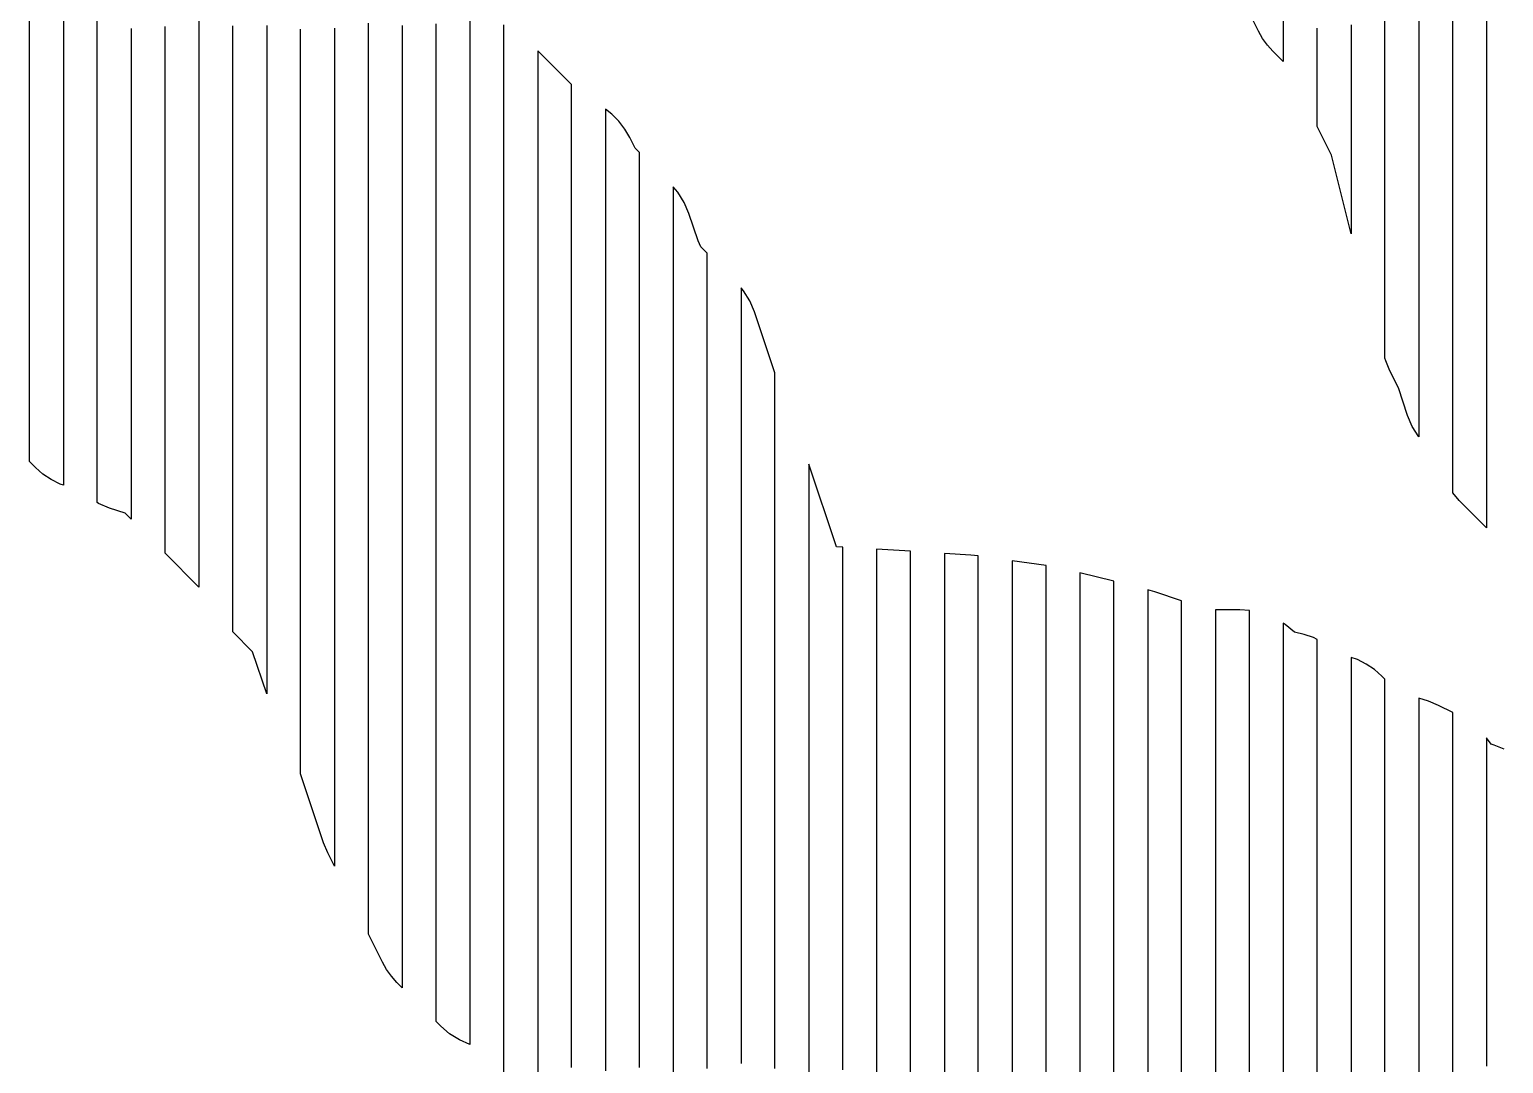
# Model space of a CAD drawing. Header units: metres. Extents: x -6 to 1890, y -8 to 898.
# Drawn here: x 1281.6 to 1455.6, y 313.6 to 435.6 of the extents above; entities that cross this region are included whole.
import ezdxf

# ---------------------------------------------------------------- set-up
doc = ezdxf.new("R2010")
doc.units = ezdxf.units.M
doc.layers.add('PASSADAS_COMPLETAS', color=1, linetype='CONTINUOUS')
doc.layers.add('PECAS_2D', color=3, linetype='CONTINUOUS')

msp = doc.modelspace()

# ---------------------------------------------------------------- linework, layer by layer
at = {"layer": 'PASSADAS_COMPLETAS'}
for points in [[(1445.578, 478.187), (1445.578, 425.097), (1445.578, 423.802), (1445.578, 422.507), (1445.578, 418.622), (1445.578, 417.327), (1445.578, 416.032), (1445.578, 413.443), (1445.578, 412.148), (1445.578, 410.853), (1445.578, 408.263), (1445.578, 406.968), (1445.578, 405.673), (1445.578, 404.378), (1445.578, 387.545), (1444.804, 388.782), (1444.26, 390.074), (1443.171, 393.339), (1442.168, 395.346), (1441.674, 396.538), (1441.578, 396.826), (1441.578, 420.158), (1441.578, 421.454), (1441.578, 422.751), (1441.578, 424.047), (1441.578, 425.343), (1441.578, 426.639), (1441.578, 427.935), (1441.578, 429.232), (1441.578, 430.528), (1441.578, 431.824), (1441.578, 434.416), (1441.578, 437.009)], [(1453.578, 471.21), (1453.578, 397.502), (1453.578, 396.209), (1453.578, 393.623), (1453.578, 392.33), (1453.578, 391.036), (1453.578, 389.743), (1453.578, 388.45), (1453.578, 387.157), (1453.578, 385.864), (1453.578, 384.571), (1453.578, 376.812), (1450.336, 380.054), (1449.578, 380.939), (1449.578, 392.539), (1449.578, 393.828), (1449.578, 395.117), (1449.578, 396.406), (1449.578, 397.695), (1449.578, 398.984), (1449.578, 400.273), (1449.578, 401.562), (1449.578, 402.851), (1449.578, 404.14), (1449.578, 406.718), (1449.578, 408.007), (1449.578, 409.296), (1449.578, 475.032)], [(1429.578, 440.926), (1429.578, 431.835), (1428.361, 433.051), (1427.71, 433.776), (1427.139, 434.569), (1426.657, 435.416), (1426.025, 436.681)], [(1333.578, 439.455), (1333.578, 433.017), (1333.578, 431.729), (1333.578, 430.442), (1333.578, 429.154), (1333.578, 427.866), (1333.578, 426.579), (1333.578, 425.291), (1333.578, 424.004), (1333.578, 422.716), (1333.578, 421.428), (1333.578, 418.853), (1333.578, 416.278), (1333.578, 414.991), (1333.578, 412.415), (1333.578, 409.84), (1333.578, 408.553), (1333.578, 407.265), (1333.578, 405.977), (1333.578, 404.69), (1333.578, 403.402), (1333.578, 330.009), (1333.578, 328.722), (1333.578, 327.434), (1333.578, 326.146), (1333.578, 324.859), (1333.578, 323.571), (1333.578, 322.284), (1333.578, 320.996), (1333.578, 319.708), (1333.578, 315.846), (1332.325, 316.388), (1331.16, 317.118), (1330.123, 318.009), (1329.578, 318.554), (1329.578, 325.023), (1329.578, 326.316), (1329.578, 327.61), (1329.578, 328.904), (1329.578, 330.197), (1329.578, 331.491), (1329.578, 332.785), (1329.578, 334.078), (1329.578, 335.372), (1329.578, 336.666), (1329.578, 337.96), (1329.578, 406.526), (1329.578, 407.819), (1329.578, 409.113), (1329.578, 410.407), (1329.578, 411.701), (1329.578, 414.288), (1329.578, 416.875), (1329.578, 419.463), (1329.578, 422.05), (1329.578, 424.638), (1329.578, 427.225), (1329.578, 428.519), (1329.578, 429.812), (1329.578, 431.106), (1329.578, 432.4), (1329.578, 433.694), (1329.578, 434.987), (1329.578, 436.281)], [(1285.578, 437.205), (1285.578, 434.63), (1285.578, 433.343), (1285.578, 432.056), (1285.578, 430.768), (1285.578, 429.481), (1285.578, 393.435), (1285.578, 392.148), (1285.578, 390.86), (1285.578, 389.573), (1285.578, 388.285), (1285.578, 386.998), (1285.578, 381.849), (1285.205, 381.978), (1284.147, 382.506), (1283.17, 383.164), (1282.296, 383.932), (1281.578, 384.651), (1281.578, 388.531), (1281.578, 389.825), (1281.578, 391.118), (1281.578, 392.412), (1281.578, 393.705), (1281.578, 394.999), (1281.578, 428.63), (1281.578, 429.923), (1281.578, 431.217), (1281.578, 432.51), (1281.578, 433.804), (1281.578, 435.097), (1281.578, 437.684)], [(1293.578, 435.732), (1293.578, 433.158), (1293.578, 431.871), (1293.578, 430.584), (1293.578, 429.297), (1293.578, 428.01), (1293.578, 426.724), (1293.578, 390.69), (1293.578, 389.403), (1293.578, 388.116), (1293.578, 386.829), (1293.578, 385.542), (1293.578, 384.256), (1293.578, 382.969), (1293.578, 377.821), (1292.864, 378.535), (1291.024, 379.149), (1289.732, 379.693), (1289.578, 379.788), (1289.578, 384.944), (1289.578, 386.233), (1289.578, 387.522), (1289.578, 388.811), (1289.578, 390.1), (1289.578, 391.389), (1289.578, 392.678), (1289.578, 427.479), (1289.578, 428.768), (1289.578, 430.057), (1289.578, 431.346), (1289.578, 432.635), (1289.578, 435.213), (1289.578, 437.79)], [(1301.578, 437.39), (1301.578, 434.791), (1301.578, 432.192), (1301.578, 430.893), (1301.578, 428.294), (1301.578, 426.995), (1301.578, 425.695), (1301.578, 424.396), (1301.578, 386.713), (1301.578, 384.114), (1301.578, 382.815), (1301.578, 381.516), (1301.578, 380.216), (1301.578, 378.917), (1301.578, 377.617), (1301.578, 369.821), (1297.578, 373.821), (1297.578, 380.294), (1297.578, 381.589), (1297.578, 382.883), (1297.578, 384.178), (1297.578, 385.473), (1297.578, 386.767), (1297.578, 389.356), (1297.578, 425.605), (1297.578, 426.9), (1297.578, 428.195), (1297.578, 429.489), (1297.578, 432.079), (1297.578, 434.668), (1297.578, 435.962)], [(1309.578, 436.092), (1309.578, 434.799), (1309.578, 432.213), (1309.578, 429.627), (1309.578, 428.334), (1309.578, 425.748), (1309.578, 424.455), (1309.578, 423.162), (1309.578, 421.869), (1309.578, 420.576), (1309.578, 419.283), (1309.578, 376.612), (1309.578, 375.319), (1309.578, 374.026), (1309.578, 372.733), (1309.578, 371.44), (1309.578, 370.147), (1309.578, 368.854), (1309.578, 367.561), (1309.578, 357.217), (1307.922, 362.184), (1305.578, 364.528), (1305.578, 372.33), (1305.578, 373.631), (1305.578, 374.931), (1305.578, 376.231), (1305.578, 377.532), (1305.578, 378.832), (1305.578, 380.132), (1305.578, 391.835), (1305.578, 423.042), (1305.578, 424.343), (1305.578, 425.643), (1305.578, 426.943), (1305.578, 429.544), (1305.578, 430.844), (1305.578, 433.445), (1305.578, 434.745), (1305.578, 436.045)], [(1317.578, 435.776), (1317.578, 434.475), (1317.578, 433.173), (1317.578, 431.872), (1317.578, 430.571), (1317.578, 427.969), (1317.578, 425.366), (1317.578, 422.764), (1317.578, 420.161), (1317.578, 418.86), (1317.578, 417.559), (1317.578, 416.258), (1317.578, 414.957), (1317.578, 366.812), (1317.578, 365.511), (1317.578, 364.21), (1317.578, 362.908), (1317.578, 361.607), (1317.578, 360.306), (1317.578, 359.005), (1317.578, 357.704), (1317.578, 356.402), (1317.578, 355.101), (1317.578, 353.8), (1317.578, 336.884), (1316.785, 338.471), (1316.291, 339.663), (1313.578, 347.802), (1313.578, 362.013), (1313.578, 363.304), (1313.578, 364.596), (1313.578, 365.888), (1313.578, 367.18), (1313.578, 369.764), (1313.578, 371.056), (1313.578, 376.223), (1313.578, 417.563), (1313.578, 418.855), (1313.578, 420.147), (1313.578, 421.439), (1313.578, 422.731), (1313.578, 425.314), (1313.578, 427.898), (1313.578, 430.482), (1313.578, 431.774), (1313.578, 433.066), (1313.578, 435.649)], [(1325.578, 436.102), (1325.578, 434.811), (1325.578, 433.521), (1325.578, 430.94), (1325.578, 429.65), (1325.578, 428.36), (1325.578, 427.069), (1325.578, 424.489), (1325.578, 423.198), (1325.578, 420.618), (1325.578, 418.037), (1325.578, 415.457), (1325.578, 414.166), (1325.578, 412.876), (1325.578, 411.586), (1325.578, 410.295), (1325.578, 409.005), (1325.578, 347.07), (1325.578, 345.78), (1325.578, 343.199), (1325.578, 341.909), (1325.578, 340.618), (1325.578, 339.328), (1325.578, 338.038), (1325.578, 336.747), (1325.578, 335.457), (1325.578, 334.167), (1325.578, 332.877), (1325.578, 322.554), (1324.953, 323.18), (1324.301, 323.905), (1323.73, 324.697), (1323.248, 325.545), (1321.578, 328.884), (1321.578, 340.538), (1321.578, 341.833), (1321.578, 343.128), (1321.578, 344.423), (1321.578, 345.717), (1321.578, 347.012), (1321.578, 348.307), (1321.578, 349.602), (1321.578, 350.897), (1321.578, 352.192), (1321.578, 353.486), (1321.578, 354.781), (1321.578, 357.371), (1321.578, 358.666), (1321.578, 411.755), (1321.578, 413.049), (1321.578, 414.344), (1321.578, 415.639), (1321.578, 416.934), (1321.578, 418.229), (1321.578, 420.819), (1321.578, 423.408), (1321.578, 425.998), (1321.578, 427.293), (1321.578, 429.882), (1321.578, 432.472), (1321.578, 433.767), (1321.578, 435.062), (1321.578, 436.357)], [(1337.578, 311.991), (1337.578, 317.165), (1337.578, 318.459), (1337.578, 319.752), (1337.578, 321.046), (1337.578, 322.34), (1337.578, 323.633), (1337.578, 324.927), (1337.578, 398.664), (1337.578, 399.957), (1337.578, 401.251), (1337.578, 402.544), (1337.578, 403.838), (1337.578, 405.132), (1337.578, 407.719), (1337.578, 410.306), (1337.578, 412.894), (1337.578, 415.481), (1337.578, 418.068), (1337.578, 419.362), (1337.578, 421.949), (1337.578, 423.243), (1337.578, 424.536), (1337.578, 425.83), (1337.578, 427.123), (1337.578, 428.417), (1337.578, 429.711), (1337.578, 436.179)], [(1437.578, 436.186), (1437.578, 434.887), (1437.578, 433.589), (1437.578, 430.993), (1437.578, 429.694), (1437.578, 428.396), (1437.578, 411.52), (1435.258, 420.799), (1433.578, 424.159), (1433.578, 435.76)], [(1345.578, 313.14), (1345.578, 314.428), (1345.578, 315.717), (1345.578, 317.006), (1345.578, 318.294), (1345.578, 319.583), (1345.578, 389.169), (1345.578, 390.457), (1345.578, 391.746), (1345.578, 393.035), (1345.578, 394.323), (1345.578, 395.612), (1345.578, 398.189), (1345.578, 400.767), (1345.578, 403.344), (1345.578, 404.632), (1345.578, 407.21), (1345.578, 409.787), (1345.578, 412.364), (1345.578, 414.941), (1345.578, 416.23), (1345.578, 417.519), (1345.578, 418.807), (1345.578, 420.096), (1345.578, 421.385), (1345.578, 422.673), (1345.578, 429.116), (1341.578, 433.116), (1341.578, 426.652), (1341.578, 425.359), (1341.578, 424.067), (1341.578, 422.774), (1341.578, 421.481), (1341.578, 420.188), (1341.578, 418.895), (1341.578, 417.602), (1341.578, 415.017), (1341.578, 412.431), (1341.578, 409.845), (1341.578, 407.26), (1341.578, 404.674), (1341.578, 402.089), (1341.578, 399.503), (1341.578, 398.21), (1341.578, 396.917), (1341.578, 395.624), (1341.578, 394.332), (1341.578, 323.226), (1341.578, 321.933), (1341.578, 320.641), (1341.578, 319.348), (1341.578, 318.055), (1341.578, 316.762), (1341.578, 315.469), (1341.578, 310.298)], [(1353.578, 313.141), (1353.578, 314.442), (1353.578, 315.742), (1353.578, 372.983), (1353.578, 374.284), (1353.578, 375.584), (1353.578, 376.885), (1353.578, 378.186), (1353.578, 379.487), (1353.578, 380.788), (1353.578, 382.089), (1353.578, 383.39), (1353.578, 384.691), (1353.578, 387.293), (1353.578, 389.894), (1353.578, 391.195), (1353.578, 393.797), (1353.578, 396.399), (1353.578, 399.001), (1353.578, 401.603), (1353.578, 402.904), (1353.578, 404.204), (1353.578, 405.505), (1353.578, 406.806), (1353.578, 408.107), (1353.578, 409.408), (1353.578, 410.709), (1353.578, 412.01), (1353.578, 413.311), (1353.578, 421.116), (1353.085, 421.61), (1352.453, 422.874), (1351.868, 423.877), (1351.152, 424.808), (1350.317, 425.643), (1349.578, 426.212), (1349.578, 418.475), (1349.578, 417.186), (1349.578, 415.896), (1349.578, 414.607), (1349.578, 413.318), (1349.578, 412.028), (1349.578, 409.45), (1349.578, 406.871), (1349.578, 404.292), (1349.578, 401.713), (1349.578, 399.134), (1349.578, 396.556), (1349.578, 393.977), (1349.578, 391.398), (1349.578, 388.819), (1349.578, 387.53), (1349.578, 386.241), (1349.578, 384.951), (1349.578, 383.662), (1349.578, 382.372), (1349.578, 319.193), (1349.578, 317.903), (1349.578, 316.614), (1349.578, 315.324), (1349.578, 314.035), (1349.578, 312.746)], [(1361.578, 313.032), (1361.578, 314.332), (1361.578, 346.834), (1361.578, 348.134), (1361.578, 349.434), (1361.578, 350.735), (1361.578, 352.035), (1361.578, 353.335), (1361.578, 354.635), (1361.578, 355.935), (1361.578, 358.535), (1361.578, 359.835), (1361.578, 361.135), (1361.578, 362.435), (1361.578, 365.035), (1361.578, 366.336), (1361.578, 368.936), (1361.578, 370.236), (1361.578, 372.836), (1361.578, 374.136), (1361.578, 376.736), (1361.578, 378.036), (1361.578, 380.637), (1361.578, 381.937), (1361.578, 384.537), (1361.578, 385.837), (1361.578, 387.137), (1361.578, 388.437), (1361.578, 391.037), (1361.578, 392.337), (1361.578, 393.637), (1361.578, 394.938), (1361.578, 396.238), (1361.578, 397.538), (1361.578, 400.138), (1361.578, 409.238), (1360.84, 409.976), (1360.497, 410.662), (1359.409, 413.926), (1358.865, 415.218), (1358.123, 416.418), (1357.578, 417.055), (1357.578, 408.007), (1357.578, 406.715), (1357.578, 405.422), (1357.578, 404.13), (1357.578, 402.837), (1357.578, 401.545), (1357.578, 400.252), (1357.578, 398.96), (1357.578, 396.375), (1357.578, 395.082), (1357.578, 392.497), (1357.578, 389.912), (1357.578, 388.619), (1357.578, 386.034), (1357.578, 383.449), (1357.578, 380.864), (1357.578, 379.572), (1357.578, 376.987), (1357.578, 374.402), (1357.578, 373.109), (1357.578, 371.817), (1357.578, 369.232), (1357.578, 367.939), (1357.578, 366.647), (1357.578, 365.354), (1357.578, 362.769), (1357.578, 358.891), (1357.578, 357.599), (1357.578, 314.946), (1357.578, 313.653), (1357.578, 312.361)], [(1369.578, 313.017), (1369.578, 314.32), (1369.578, 345.584), (1369.578, 346.887), (1369.578, 348.189), (1369.578, 349.492), (1369.578, 350.795), (1369.578, 353.4), (1369.578, 356.006), (1369.578, 359.914), (1369.578, 361.216), (1369.578, 363.822), (1369.578, 365.124), (1369.578, 366.427), (1369.578, 367.73), (1369.578, 369.032), (1369.578, 370.335), (1369.578, 372.94), (1369.578, 374.243), (1369.578, 375.546), (1369.578, 376.849), (1369.578, 378.151), (1369.578, 379.454), (1369.578, 380.757), (1369.578, 395.086), (1368.458, 398.415), (1367.165, 402.293), (1366.62, 403.585), (1365.879, 404.785), (1365.578, 405.136), (1365.578, 392.242), (1365.578, 390.953), (1365.578, 389.664), (1365.578, 388.374), (1365.578, 387.085), (1365.578, 385.795), (1365.578, 384.506), (1365.578, 383.217), (1365.578, 381.927), (1365.578, 380.638), (1365.578, 379.349), (1365.578, 378.059), (1365.578, 376.77), (1365.578, 375.48), (1365.578, 374.191), (1365.578, 372.902), (1365.578, 371.612), (1365.578, 370.323), (1365.578, 369.034), (1365.578, 367.744), (1365.578, 366.455), (1365.578, 365.165), (1365.578, 362.587), (1365.578, 360.008), (1365.578, 358.719), (1365.578, 357.429), (1365.578, 356.14), (1365.578, 354.85), (1365.578, 353.561), (1365.578, 352.272), (1365.578, 350.982), (1365.578, 349.693), (1365.578, 348.404), (1365.578, 345.825), (1365.578, 313.59)], [(1377.578, 312.847), (1377.578, 344.98), (1377.578, 346.266), (1377.578, 347.551), (1377.578, 348.836), (1377.578, 350.121), (1377.578, 352.692), (1377.578, 355.263), (1377.578, 357.833), (1377.578, 359.119), (1377.578, 361.689), (1377.578, 362.975), (1377.578, 364.26), (1377.578, 365.545), (1377.578, 366.831), (1377.578, 368.116), (1377.578, 369.401), (1377.578, 374.543), (1376.83, 374.589), (1373.578, 384.346), (1373.578, 370.184), (1373.578, 368.896), (1373.578, 367.608), (1373.578, 365.033), (1373.578, 362.458), (1373.578, 359.883), (1373.578, 357.308), (1373.578, 354.733), (1373.578, 352.158), (1373.578, 349.583), (1373.578, 348.295), (1373.578, 347.008), (1373.578, 345.72), (1373.578, 344.433), (1373.578, 312.244)], [(1385.578, 310.964), (1385.578, 344.434), (1385.578, 345.722), (1385.578, 347.009), (1385.578, 348.296), (1385.578, 349.584), (1385.578, 352.158), (1385.578, 354.733), (1385.578, 357.307), (1385.578, 358.595), (1385.578, 361.169), (1385.578, 363.744), (1385.578, 365.031), (1385.578, 366.319), (1385.578, 367.606), (1385.578, 368.893), (1385.578, 370.181), (1385.578, 374.043), (1381.578, 374.293), (1381.578, 370.407), (1381.578, 369.112), (1381.578, 367.817), (1381.578, 366.522), (1381.578, 365.227), (1381.578, 363.931), (1381.578, 361.341), (1381.578, 358.751), (1381.578, 356.161), (1381.578, 353.57), (1381.578, 352.275), (1381.578, 349.685), (1381.578, 348.39), (1381.578, 347.095), (1381.578, 345.799), (1381.578, 344.504), (1381.578, 310.831)], [(1393.578, 310.155), (1393.578, 343.767), (1393.578, 345.06), (1393.578, 346.353), (1393.578, 347.646), (1393.578, 348.939), (1393.578, 351.524), (1393.578, 352.817), (1393.578, 355.403), (1393.578, 357.988), (1393.578, 359.281), (1393.578, 360.574), (1393.578, 361.867), (1393.578, 363.159), (1393.578, 364.452), (1393.578, 365.745), (1393.578, 367.038), (1393.578, 368.33), (1393.578, 373.502), (1392.708, 373.597), (1389.578, 373.793), (1389.578, 368.657), (1389.578, 367.374), (1389.578, 366.09), (1389.578, 364.806), (1389.578, 363.522), (1389.578, 362.238), (1389.578, 360.955), (1389.578, 359.671), (1389.578, 357.103), (1389.578, 354.536), (1389.578, 351.968), (1389.578, 349.4), (1389.578, 348.117), (1389.578, 346.833), (1389.578, 345.549), (1389.578, 344.265), (1389.578, 342.981), (1389.578, 309.603)], [(1401.578, 303.811), (1401.578, 341.318), (1401.578, 342.612), (1401.578, 343.905), (1401.578, 345.198), (1401.578, 347.785), (1401.578, 350.372), (1401.578, 352.959), (1401.578, 355.545), (1401.578, 358.132), (1401.578, 360.719), (1401.578, 362.012), (1401.578, 363.305), (1401.578, 364.599), (1401.578, 365.892), (1401.578, 367.185), (1401.578, 372.359), (1397.578, 372.93), (1397.578, 367.734), (1397.578, 365.136), (1397.578, 363.837), (1397.578, 362.538), (1397.578, 361.239), (1397.578, 359.94), (1397.578, 357.342), (1397.578, 354.744), (1397.578, 352.146), (1397.578, 349.548), (1397.578, 346.95), (1397.578, 345.651), (1397.578, 344.352), (1397.578, 343.053), (1397.578, 341.754), (1397.578, 306.68)], [(1409.578, 301.997), (1409.578, 338.19), (1409.578, 340.775), (1409.578, 342.068), (1409.578, 343.36), (1409.578, 345.945), (1409.578, 348.531), (1409.578, 351.116), (1409.578, 353.701), (1409.578, 356.286), (1409.578, 357.579), (1409.578, 360.164), (1409.578, 362.749), (1409.578, 364.042), (1409.578, 365.334), (1409.578, 366.627), (1409.578, 370.505), (1405.578, 371.505), (1405.578, 366.34), (1405.578, 365.049), (1405.578, 363.758), (1405.578, 362.467), (1405.578, 359.884), (1405.578, 357.302), (1405.578, 354.72), (1405.578, 352.137), (1405.578, 349.555), (1405.578, 346.973), (1405.578, 344.391), (1405.578, 343.099), (1405.578, 341.808), (1405.578, 340.517), (1405.578, 339.226), (1405.578, 303.074)], [(1417.578, 296.584), (1417.578, 335.654), (1417.578, 336.957), (1417.578, 338.259), (1417.578, 339.561), (1417.578, 340.864), (1417.578, 343.468), (1417.578, 346.073), (1417.578, 348.678), (1417.578, 351.282), (1417.578, 353.887), (1417.578, 356.492), (1417.578, 359.096), (1417.578, 360.399), (1417.578, 361.701), (1417.578, 363.003), (1417.578, 364.306), (1417.578, 368.213), (1414.407, 369.27), (1413.578, 369.505), (1413.578, 364.297), (1413.578, 362.995), (1413.578, 360.391), (1413.578, 359.089), (1413.578, 357.788), (1413.578, 356.486), (1413.578, 353.882), (1413.578, 351.278), (1413.578, 348.674), (1413.578, 346.07), (1413.578, 343.467), (1413.578, 342.165), (1413.578, 340.863), (1413.578, 339.561), (1413.578, 338.259), (1413.578, 336.957), (1413.578, 299.202)], [(1425.578, 290.364), (1425.578, 331.964), (1425.578, 333.264), (1425.578, 334.564), (1425.578, 335.864), (1425.578, 338.464), (1425.578, 341.064), (1425.578, 343.664), (1425.578, 346.264), (1425.578, 348.864), (1425.578, 351.464), (1425.578, 352.764), (1425.578, 355.364), (1425.578, 356.664), (1425.578, 357.964), (1425.578, 359.264), (1425.578, 360.564), (1425.578, 367.064), (1424.455, 367.152), (1421.578, 367.152), (1421.578, 361.998), (1421.578, 360.71), (1421.578, 358.133), (1421.578, 355.557), (1421.578, 352.98), (1421.578, 351.692), (1421.578, 349.115), (1421.578, 346.539), (1421.578, 343.962), (1421.578, 341.385), (1421.578, 340.097), (1421.578, 338.809), (1421.578, 337.521), (1421.578, 336.232), (1421.578, 334.944), (1421.578, 333.656), (1421.578, 295.006)], [(1433.578, 280.724), (1433.578, 328.661), (1433.578, 329.957), (1433.578, 331.253), (1433.578, 332.548), (1433.578, 335.139), (1433.578, 337.731), (1433.578, 340.322), (1433.578, 342.913), (1433.578, 345.504), (1433.578, 348.095), (1433.578, 350.687), (1433.578, 351.982), (1433.578, 353.278), (1433.578, 354.573), (1433.578, 355.869), (1433.578, 357.165), (1433.578, 363.643), (1433.151, 363.856), (1432.038, 364.241), (1430.89, 364.486), (1429.818, 365.403), (1429.578, 365.551), (1429.578, 359.112), (1429.578, 357.824), (1429.578, 355.249), (1429.578, 352.673), (1429.578, 351.385), (1429.578, 348.81), (1429.578, 344.946), (1429.578, 342.371), (1429.578, 339.795), (1429.578, 337.219), (1429.578, 334.644), (1429.578, 333.356), (1429.578, 332.068), (1429.578, 330.78), (1429.578, 329.493), (1429.578, 286.995)], [(1441.578, 273.926), (1441.578, 322.89), (1441.578, 324.178), (1441.578, 325.467), (1441.578, 326.756), (1441.578, 329.333), (1441.578, 331.91), (1441.578, 334.487), (1441.578, 337.064), (1441.578, 338.352), (1441.578, 340.929), (1441.578, 343.506), (1441.578, 346.083), (1441.578, 347.372), (1441.578, 349.949), (1441.578, 351.237), (1441.578, 352.526), (1441.578, 353.814), (1441.578, 358.969), (1441.231, 359.316), (1440.357, 360.084), (1439.38, 360.742), (1438.322, 361.27), (1437.578, 361.528), (1437.578, 355.033), (1437.578, 353.734), (1437.578, 351.137), (1437.578, 348.539), (1437.578, 345.941), (1437.578, 343.343), (1437.578, 340.745), (1437.578, 338.148), (1437.578, 335.55), (1437.578, 332.952), (1437.578, 330.354), (1437.578, 329.055), (1437.578, 327.756), (1437.578, 326.458), (1437.578, 325.159), (1437.578, 275.801)], [(1449.578, 252.637), (1449.578, 314.843), (1449.578, 316.139), (1449.578, 317.435), (1449.578, 318.731), (1449.578, 320.027), (1449.578, 321.323), (1449.578, 323.915), (1449.578, 326.507), (1449.578, 329.099), (1449.578, 331.691), (1449.578, 334.283), (1449.578, 336.875), (1449.578, 339.467), (1449.578, 340.762), (1449.578, 343.354), (1449.578, 344.65), (1449.578, 347.242), (1449.578, 348.538), (1449.578, 355.018), (1447.914, 355.85), (1446.722, 356.344), (1445.578, 356.725), (1445.578, 351.534), (1445.578, 350.236), (1445.578, 348.938), (1445.578, 347.64), (1445.578, 346.342), (1445.578, 343.746), (1445.578, 341.151), (1445.578, 338.555), (1445.578, 335.959), (1445.578, 333.364), (1445.578, 330.768), (1445.578, 328.172), (1445.578, 325.576), (1445.578, 324.279), (1445.578, 322.981), (1445.578, 321.683), (1445.578, 320.385), (1445.578, 319.087), (1445.578, 261.981)], [(1455.67, 350.68), (1454.478, 351.173), (1454.112, 351.295), (1453.578, 352.023), (1453.578, 345.571), (1453.578, 344.281), (1453.578, 342.99), (1453.578, 341.7), (1453.578, 340.409), (1453.578, 337.828), (1453.578, 335.247), (1453.578, 331.376), (1453.578, 328.795), (1453.578, 326.214), (1453.578, 323.633), (1453.578, 321.053), (1453.578, 318.472), (1453.578, 317.181), (1453.578, 315.891), (1453.578, 314.6), (1453.578, 313.31)]]:
    msp.add_lwpolyline(points, dxfattribs=at)
at = {"layer": 'PECAS_2D'}
for points in [[(1445.578, 478.187), (1445.578, 425.097), (1445.578, 423.802), (1445.578, 422.507), (1445.578, 418.622), (1445.578, 417.327), (1445.578, 416.032), (1445.578, 413.443), (1445.578, 412.148), (1445.578, 410.853), (1445.578, 408.263), (1445.578, 406.968), (1445.578, 405.673), (1445.578, 404.378), (1445.578, 387.545), (1444.804, 388.782), (1444.26, 390.074), (1443.171, 393.339), (1442.168, 395.346), (1441.674, 396.538), (1441.578, 396.826), (1441.578, 420.158), (1441.578, 421.454), (1441.578, 422.751), (1441.578, 424.047), (1441.578, 425.343), (1441.578, 426.639), (1441.578, 427.935), (1441.578, 429.232), (1441.578, 430.528), (1441.578, 431.824), (1441.578, 434.416), (1441.578, 437.009)], [(1453.578, 471.21), (1453.578, 397.502), (1453.578, 396.209), (1453.578, 393.623), (1453.578, 392.33), (1453.578, 391.036), (1453.578, 389.743), (1453.578, 388.45), (1453.578, 387.157), (1453.578, 385.864), (1453.578, 384.571), (1453.578, 376.812), (1450.336, 380.054), (1449.578, 380.939), (1449.578, 392.539), (1449.578, 393.828), (1449.578, 395.117), (1449.578, 396.406), (1449.578, 397.695), (1449.578, 398.984), (1449.578, 400.273), (1449.578, 401.562), (1449.578, 402.851), (1449.578, 404.14), (1449.578, 406.718), (1449.578, 408.007), (1449.578, 409.296), (1449.578, 475.032)], [(1429.578, 440.926), (1429.578, 431.835), (1428.361, 433.051), (1427.71, 433.776), (1427.139, 434.569), (1426.657, 435.416), (1426.025, 436.681)], [(1333.578, 439.455), (1333.578, 433.017), (1333.578, 431.729), (1333.578, 430.442), (1333.578, 429.154), (1333.578, 427.866), (1333.578, 426.579), (1333.578, 425.291), (1333.578, 424.004), (1333.578, 422.716), (1333.578, 421.428), (1333.578, 418.853), (1333.578, 416.278), (1333.578, 414.991), (1333.578, 412.415), (1333.578, 409.84), (1333.578, 408.553), (1333.578, 407.265), (1333.578, 405.977), (1333.578, 404.69), (1333.578, 403.402), (1333.578, 330.009), (1333.578, 328.722), (1333.578, 327.434), (1333.578, 326.146), (1333.578, 324.859), (1333.578, 323.571), (1333.578, 322.284), (1333.578, 320.996), (1333.578, 319.708), (1333.578, 315.846), (1332.325, 316.388), (1331.16, 317.118), (1330.123, 318.009), (1329.578, 318.554), (1329.578, 325.023), (1329.578, 326.316), (1329.578, 327.61), (1329.578, 328.904), (1329.578, 330.197), (1329.578, 331.491), (1329.578, 332.785), (1329.578, 334.078), (1329.578, 335.372), (1329.578, 336.666), (1329.578, 337.96), (1329.578, 406.526), (1329.578, 407.819), (1329.578, 409.113), (1329.578, 410.407), (1329.578, 411.701), (1329.578, 414.288), (1329.578, 416.875), (1329.578, 419.463), (1329.578, 422.05), (1329.578, 424.638), (1329.578, 427.225), (1329.578, 428.519), (1329.578, 429.812), (1329.578, 431.106), (1329.578, 432.4), (1329.578, 433.694), (1329.578, 434.987), (1329.578, 436.281)], [(1285.578, 437.205), (1285.578, 434.63), (1285.578, 433.343), (1285.578, 432.056), (1285.578, 430.768), (1285.578, 429.481), (1285.578, 393.435), (1285.578, 392.148), (1285.578, 390.86), (1285.578, 389.573), (1285.578, 388.285), (1285.578, 386.998), (1285.578, 381.849), (1285.205, 381.978), (1284.147, 382.506), (1283.17, 383.164), (1282.296, 383.932), (1281.578, 384.651), (1281.578, 388.531), (1281.578, 389.825), (1281.578, 391.118), (1281.578, 392.412), (1281.578, 393.705), (1281.578, 394.999), (1281.578, 428.63), (1281.578, 429.923), (1281.578, 431.217), (1281.578, 432.51), (1281.578, 433.804), (1281.578, 435.097), (1281.578, 437.684)], [(1293.578, 435.732), (1293.578, 433.158), (1293.578, 431.871), (1293.578, 430.584), (1293.578, 429.297), (1293.578, 428.01), (1293.578, 426.724), (1293.578, 390.69), (1293.578, 389.403), (1293.578, 388.116), (1293.578, 386.829), (1293.578, 385.542), (1293.578, 384.256), (1293.578, 382.969), (1293.578, 377.821), (1292.864, 378.535), (1291.024, 379.149), (1289.732, 379.693), (1289.578, 379.788), (1289.578, 384.944), (1289.578, 386.233), (1289.578, 387.522), (1289.578, 388.811), (1289.578, 390.1), (1289.578, 391.389), (1289.578, 392.678), (1289.578, 427.479), (1289.578, 428.768), (1289.578, 430.057), (1289.578, 431.346), (1289.578, 432.635), (1289.578, 435.213), (1289.578, 437.79)], [(1301.578, 437.39), (1301.578, 434.791), (1301.578, 432.192), (1301.578, 430.893), (1301.578, 428.294), (1301.578, 426.995), (1301.578, 425.695), (1301.578, 424.396), (1301.578, 386.713), (1301.578, 384.114), (1301.578, 382.815), (1301.578, 381.516), (1301.578, 380.216), (1301.578, 378.917), (1301.578, 377.617), (1301.578, 369.821), (1297.578, 373.821), (1297.578, 380.294), (1297.578, 381.589), (1297.578, 382.883), (1297.578, 384.178), (1297.578, 385.473), (1297.578, 386.767), (1297.578, 389.356), (1297.578, 425.605), (1297.578, 426.9), (1297.578, 428.195), (1297.578, 429.489), (1297.578, 432.079), (1297.578, 434.668), (1297.578, 435.962)], [(1309.578, 436.092), (1309.578, 434.799), (1309.578, 432.213), (1309.578, 429.627), (1309.578, 428.334), (1309.578, 425.748), (1309.578, 424.455), (1309.578, 423.162), (1309.578, 421.869), (1309.578, 420.576), (1309.578, 419.283), (1309.578, 376.612), (1309.578, 375.319), (1309.578, 374.026), (1309.578, 372.733), (1309.578, 371.44), (1309.578, 370.147), (1309.578, 368.854), (1309.578, 367.561), (1309.578, 357.217), (1307.922, 362.184), (1305.578, 364.528), (1305.578, 372.33), (1305.578, 373.631), (1305.578, 374.931), (1305.578, 376.231), (1305.578, 377.532), (1305.578, 378.832), (1305.578, 380.132), (1305.578, 391.835), (1305.578, 423.042), (1305.578, 424.343), (1305.578, 425.643), (1305.578, 426.943), (1305.578, 429.544), (1305.578, 430.844), (1305.578, 433.445), (1305.578, 434.745), (1305.578, 436.045)], [(1317.578, 435.776), (1317.578, 434.475), (1317.578, 433.173), (1317.578, 431.872), (1317.578, 430.571), (1317.578, 427.969), (1317.578, 425.366), (1317.578, 422.764), (1317.578, 420.161), (1317.578, 418.86), (1317.578, 417.559), (1317.578, 416.258), (1317.578, 414.957), (1317.578, 366.812), (1317.578, 365.511), (1317.578, 364.21), (1317.578, 362.908), (1317.578, 361.607), (1317.578, 360.306), (1317.578, 359.005), (1317.578, 357.704), (1317.578, 356.402), (1317.578, 355.101), (1317.578, 353.8), (1317.578, 336.884), (1316.785, 338.471), (1316.291, 339.663), (1313.578, 347.802), (1313.578, 362.013), (1313.578, 363.304), (1313.578, 364.596), (1313.578, 365.888), (1313.578, 367.18), (1313.578, 369.764), (1313.578, 371.056), (1313.578, 376.223), (1313.578, 417.563), (1313.578, 418.855), (1313.578, 420.147), (1313.578, 421.439), (1313.578, 422.731), (1313.578, 425.314), (1313.578, 427.898), (1313.578, 430.482), (1313.578, 431.774), (1313.578, 433.066), (1313.578, 435.649)], [(1325.578, 436.102), (1325.578, 434.811), (1325.578, 433.521), (1325.578, 430.94), (1325.578, 429.65), (1325.578, 428.36), (1325.578, 427.069), (1325.578, 424.489), (1325.578, 423.198), (1325.578, 420.618), (1325.578, 418.037), (1325.578, 415.457), (1325.578, 414.166), (1325.578, 412.876), (1325.578, 411.586), (1325.578, 410.295), (1325.578, 409.005), (1325.578, 347.07), (1325.578, 345.78), (1325.578, 343.199), (1325.578, 341.909), (1325.578, 340.618), (1325.578, 339.328), (1325.578, 338.038), (1325.578, 336.747), (1325.578, 335.457), (1325.578, 334.167), (1325.578, 332.877), (1325.578, 322.554), (1324.953, 323.18), (1324.301, 323.905), (1323.73, 324.697), (1323.248, 325.545), (1321.578, 328.884), (1321.578, 340.538), (1321.578, 341.833), (1321.578, 343.128), (1321.578, 344.423), (1321.578, 345.717), (1321.578, 347.012), (1321.578, 348.307), (1321.578, 349.602), (1321.578, 350.897), (1321.578, 352.192), (1321.578, 353.486), (1321.578, 354.781), (1321.578, 357.371), (1321.578, 358.666), (1321.578, 411.755), (1321.578, 413.049), (1321.578, 414.344), (1321.578, 415.639), (1321.578, 416.934), (1321.578, 418.229), (1321.578, 420.819), (1321.578, 423.408), (1321.578, 425.998), (1321.578, 427.293), (1321.578, 429.882), (1321.578, 432.472), (1321.578, 433.767), (1321.578, 435.062), (1321.578, 436.357)], [(1337.578, 311.991), (1337.578, 317.165), (1337.578, 318.459), (1337.578, 319.752), (1337.578, 321.046), (1337.578, 322.34), (1337.578, 323.633), (1337.578, 324.927), (1337.578, 398.664), (1337.578, 399.957), (1337.578, 401.251), (1337.578, 402.544), (1337.578, 403.838), (1337.578, 405.132), (1337.578, 407.719), (1337.578, 410.306), (1337.578, 412.894), (1337.578, 415.481), (1337.578, 418.068), (1337.578, 419.362), (1337.578, 421.949), (1337.578, 423.243), (1337.578, 424.536), (1337.578, 425.83), (1337.578, 427.123), (1337.578, 428.417), (1337.578, 429.711), (1337.578, 436.179)], [(1437.578, 436.186), (1437.578, 434.887), (1437.578, 433.589), (1437.578, 430.993), (1437.578, 429.694), (1437.578, 428.396), (1437.578, 411.52), (1435.258, 420.799), (1433.578, 424.159), (1433.578, 435.76)], [(1345.578, 313.14), (1345.578, 314.428), (1345.578, 315.717), (1345.578, 317.006), (1345.578, 318.294), (1345.578, 319.583), (1345.578, 389.169), (1345.578, 390.457), (1345.578, 391.746), (1345.578, 393.035), (1345.578, 394.323), (1345.578, 395.612), (1345.578, 398.189), (1345.578, 400.767), (1345.578, 403.344), (1345.578, 404.632), (1345.578, 407.21), (1345.578, 409.787), (1345.578, 412.364), (1345.578, 414.941), (1345.578, 416.23), (1345.578, 417.519), (1345.578, 418.807), (1345.578, 420.096), (1345.578, 421.385), (1345.578, 422.673), (1345.578, 429.116), (1341.578, 433.116), (1341.578, 426.652), (1341.578, 425.359), (1341.578, 424.067), (1341.578, 422.774), (1341.578, 421.481), (1341.578, 420.188), (1341.578, 418.895), (1341.578, 417.602), (1341.578, 415.017), (1341.578, 412.431), (1341.578, 409.845), (1341.578, 407.26), (1341.578, 404.674), (1341.578, 402.089), (1341.578, 399.503), (1341.578, 398.21), (1341.578, 396.917), (1341.578, 395.624), (1341.578, 394.332), (1341.578, 323.226), (1341.578, 321.933), (1341.578, 320.641), (1341.578, 319.348), (1341.578, 318.055), (1341.578, 316.762), (1341.578, 315.469), (1341.578, 310.298)], [(1353.578, 313.141), (1353.578, 314.442), (1353.578, 315.742), (1353.578, 372.983), (1353.578, 374.284), (1353.578, 375.584), (1353.578, 376.885), (1353.578, 378.186), (1353.578, 379.487), (1353.578, 380.788), (1353.578, 382.089), (1353.578, 383.39), (1353.578, 384.691), (1353.578, 387.293), (1353.578, 389.894), (1353.578, 391.195), (1353.578, 393.797), (1353.578, 396.399), (1353.578, 399.001), (1353.578, 401.603), (1353.578, 402.904), (1353.578, 404.204), (1353.578, 405.505), (1353.578, 406.806), (1353.578, 408.107), (1353.578, 409.408), (1353.578, 410.709), (1353.578, 412.01), (1353.578, 413.311), (1353.578, 421.116), (1353.085, 421.61), (1352.453, 422.874), (1351.868, 423.877), (1351.152, 424.808), (1350.317, 425.643), (1349.578, 426.212), (1349.578, 418.475), (1349.578, 417.186), (1349.578, 415.896), (1349.578, 414.607), (1349.578, 413.318), (1349.578, 412.028), (1349.578, 409.45), (1349.578, 406.871), (1349.578, 404.292), (1349.578, 401.713), (1349.578, 399.134), (1349.578, 396.556), (1349.578, 393.977), (1349.578, 391.398), (1349.578, 388.819), (1349.578, 387.53), (1349.578, 386.241), (1349.578, 384.951), (1349.578, 383.662), (1349.578, 382.372), (1349.578, 319.193), (1349.578, 317.903), (1349.578, 316.614), (1349.578, 315.324), (1349.578, 314.035), (1349.578, 312.746)], [(1361.578, 313.032), (1361.578, 314.332), (1361.578, 346.834), (1361.578, 348.134), (1361.578, 349.434), (1361.578, 350.735), (1361.578, 352.035), (1361.578, 353.335), (1361.578, 354.635), (1361.578, 355.935), (1361.578, 358.535), (1361.578, 359.835), (1361.578, 361.135), (1361.578, 362.435), (1361.578, 365.035), (1361.578, 366.336), (1361.578, 368.936), (1361.578, 370.236), (1361.578, 372.836), (1361.578, 374.136), (1361.578, 376.736), (1361.578, 378.036), (1361.578, 380.637), (1361.578, 381.937), (1361.578, 384.537), (1361.578, 385.837), (1361.578, 387.137), (1361.578, 388.437), (1361.578, 391.037), (1361.578, 392.337), (1361.578, 393.637), (1361.578, 394.938), (1361.578, 396.238), (1361.578, 397.538), (1361.578, 400.138), (1361.578, 409.238), (1360.84, 409.976), (1360.497, 410.662), (1359.409, 413.926), (1358.865, 415.218), (1358.123, 416.418), (1357.578, 417.055), (1357.578, 408.007), (1357.578, 406.715), (1357.578, 405.422), (1357.578, 404.13), (1357.578, 402.837), (1357.578, 401.545), (1357.578, 400.252), (1357.578, 398.96), (1357.578, 396.375), (1357.578, 395.082), (1357.578, 392.497), (1357.578, 389.912), (1357.578, 388.619), (1357.578, 386.034), (1357.578, 383.449), (1357.578, 380.864), (1357.578, 379.572), (1357.578, 376.987), (1357.578, 374.402), (1357.578, 373.109), (1357.578, 371.817), (1357.578, 369.232), (1357.578, 367.939), (1357.578, 366.647), (1357.578, 365.354), (1357.578, 362.769), (1357.578, 358.891), (1357.578, 357.599), (1357.578, 314.946), (1357.578, 313.653), (1357.578, 312.361)], [(1369.578, 313.017), (1369.578, 314.32), (1369.578, 345.584), (1369.578, 346.887), (1369.578, 348.189), (1369.578, 349.492), (1369.578, 350.795), (1369.578, 353.4), (1369.578, 356.006), (1369.578, 359.914), (1369.578, 361.216), (1369.578, 363.822), (1369.578, 365.124), (1369.578, 366.427), (1369.578, 367.73), (1369.578, 369.032), (1369.578, 370.335), (1369.578, 372.94), (1369.578, 374.243), (1369.578, 375.546), (1369.578, 376.849), (1369.578, 378.151), (1369.578, 379.454), (1369.578, 380.757), (1369.578, 395.086), (1368.458, 398.415), (1367.165, 402.293), (1366.62, 403.585), (1365.879, 404.785), (1365.578, 405.136), (1365.578, 392.242), (1365.578, 390.953), (1365.578, 389.664), (1365.578, 388.374), (1365.578, 387.085), (1365.578, 385.795), (1365.578, 384.506), (1365.578, 383.217), (1365.578, 381.927), (1365.578, 380.638), (1365.578, 379.349), (1365.578, 378.059), (1365.578, 376.77), (1365.578, 375.48), (1365.578, 374.191), (1365.578, 372.902), (1365.578, 371.612), (1365.578, 370.323), (1365.578, 369.034), (1365.578, 367.744), (1365.578, 366.455), (1365.578, 365.165), (1365.578, 362.587), (1365.578, 360.008), (1365.578, 358.719), (1365.578, 357.429), (1365.578, 356.14), (1365.578, 354.85), (1365.578, 353.561), (1365.578, 352.272), (1365.578, 350.982), (1365.578, 349.693), (1365.578, 348.404), (1365.578, 345.825), (1365.578, 313.59)], [(1377.578, 312.847), (1377.578, 344.98), (1377.578, 346.266), (1377.578, 347.551), (1377.578, 348.836), (1377.578, 350.121), (1377.578, 352.692), (1377.578, 355.263), (1377.578, 357.833), (1377.578, 359.119), (1377.578, 361.689), (1377.578, 362.975), (1377.578, 364.26), (1377.578, 365.545), (1377.578, 366.831), (1377.578, 368.116), (1377.578, 369.401), (1377.578, 374.543), (1376.83, 374.589), (1373.578, 384.346), (1373.578, 370.184), (1373.578, 368.896), (1373.578, 367.608), (1373.578, 365.033), (1373.578, 362.458), (1373.578, 359.883), (1373.578, 357.308), (1373.578, 354.733), (1373.578, 352.158), (1373.578, 349.583), (1373.578, 348.295), (1373.578, 347.008), (1373.578, 345.72), (1373.578, 344.433), (1373.578, 312.244)], [(1385.578, 310.964), (1385.578, 344.434), (1385.578, 345.722), (1385.578, 347.009), (1385.578, 348.296), (1385.578, 349.584), (1385.578, 352.158), (1385.578, 354.733), (1385.578, 357.307), (1385.578, 358.595), (1385.578, 361.169), (1385.578, 363.744), (1385.578, 365.031), (1385.578, 366.319), (1385.578, 367.606), (1385.578, 368.893), (1385.578, 370.181), (1385.578, 374.043), (1381.578, 374.293), (1381.578, 370.407), (1381.578, 369.112), (1381.578, 367.817), (1381.578, 366.522), (1381.578, 365.227), (1381.578, 363.931), (1381.578, 361.341), (1381.578, 358.751), (1381.578, 356.161), (1381.578, 353.57), (1381.578, 352.275), (1381.578, 349.685), (1381.578, 348.39), (1381.578, 347.095), (1381.578, 345.799), (1381.578, 344.504), (1381.578, 310.831)], [(1393.578, 310.155), (1393.578, 343.767), (1393.578, 345.06), (1393.578, 346.353), (1393.578, 347.646), (1393.578, 348.939), (1393.578, 351.524), (1393.578, 352.817), (1393.578, 355.403), (1393.578, 357.988), (1393.578, 359.281), (1393.578, 360.574), (1393.578, 361.867), (1393.578, 363.159), (1393.578, 364.452), (1393.578, 365.745), (1393.578, 367.038), (1393.578, 368.33), (1393.578, 373.502), (1392.708, 373.597), (1389.578, 373.793), (1389.578, 368.657), (1389.578, 367.374), (1389.578, 366.09), (1389.578, 364.806), (1389.578, 363.522), (1389.578, 362.238), (1389.578, 360.955), (1389.578, 359.671), (1389.578, 357.103), (1389.578, 354.536), (1389.578, 351.968), (1389.578, 349.4), (1389.578, 348.117), (1389.578, 346.833), (1389.578, 345.549), (1389.578, 344.265), (1389.578, 342.981), (1389.578, 309.603)], [(1401.578, 303.811), (1401.578, 341.318), (1401.578, 342.612), (1401.578, 343.905), (1401.578, 345.198), (1401.578, 347.785), (1401.578, 350.372), (1401.578, 352.959), (1401.578, 355.545), (1401.578, 358.132), (1401.578, 360.719), (1401.578, 362.012), (1401.578, 363.305), (1401.578, 364.599), (1401.578, 365.892), (1401.578, 367.185), (1401.578, 372.359), (1397.578, 372.93), (1397.578, 367.734), (1397.578, 365.136), (1397.578, 363.837), (1397.578, 362.538), (1397.578, 361.239), (1397.578, 359.94), (1397.578, 357.342), (1397.578, 354.744), (1397.578, 352.146), (1397.578, 349.548), (1397.578, 346.95), (1397.578, 345.651), (1397.578, 344.352), (1397.578, 343.053), (1397.578, 341.754), (1397.578, 306.68)], [(1409.578, 301.997), (1409.578, 338.19), (1409.578, 340.775), (1409.578, 342.068), (1409.578, 343.36), (1409.578, 345.945), (1409.578, 348.531), (1409.578, 351.116), (1409.578, 353.701), (1409.578, 356.286), (1409.578, 357.579), (1409.578, 360.164), (1409.578, 362.749), (1409.578, 364.042), (1409.578, 365.334), (1409.578, 366.627), (1409.578, 370.505), (1405.578, 371.505), (1405.578, 366.34), (1405.578, 365.049), (1405.578, 363.758), (1405.578, 362.467), (1405.578, 359.884), (1405.578, 357.302), (1405.578, 354.72), (1405.578, 352.137), (1405.578, 349.555), (1405.578, 346.973), (1405.578, 344.391), (1405.578, 343.099), (1405.578, 341.808), (1405.578, 340.517), (1405.578, 339.226), (1405.578, 303.074)], [(1417.578, 296.584), (1417.578, 335.654), (1417.578, 336.957), (1417.578, 338.259), (1417.578, 339.561), (1417.578, 340.864), (1417.578, 343.468), (1417.578, 346.073), (1417.578, 348.678), (1417.578, 351.282), (1417.578, 353.887), (1417.578, 356.492), (1417.578, 359.096), (1417.578, 360.399), (1417.578, 361.701), (1417.578, 363.003), (1417.578, 364.306), (1417.578, 368.213), (1414.407, 369.27), (1413.578, 369.505), (1413.578, 364.297), (1413.578, 362.995), (1413.578, 360.391), (1413.578, 359.089), (1413.578, 357.788), (1413.578, 356.486), (1413.578, 353.882), (1413.578, 351.278), (1413.578, 348.674), (1413.578, 346.07), (1413.578, 343.467), (1413.578, 342.165), (1413.578, 340.863), (1413.578, 339.561), (1413.578, 338.259), (1413.578, 336.957), (1413.578, 299.202)], [(1425.578, 290.364), (1425.578, 331.964), (1425.578, 333.264), (1425.578, 334.564), (1425.578, 335.864), (1425.578, 338.464), (1425.578, 341.064), (1425.578, 343.664), (1425.578, 346.264), (1425.578, 348.864), (1425.578, 351.464), (1425.578, 352.764), (1425.578, 355.364), (1425.578, 356.664), (1425.578, 357.964), (1425.578, 359.264), (1425.578, 360.564), (1425.578, 367.064), (1424.455, 367.152), (1421.578, 367.152), (1421.578, 361.998), (1421.578, 360.71), (1421.578, 358.133), (1421.578, 355.557), (1421.578, 352.98), (1421.578, 351.692), (1421.578, 349.115), (1421.578, 346.539), (1421.578, 343.962), (1421.578, 341.385), (1421.578, 340.097), (1421.578, 338.809), (1421.578, 337.521), (1421.578, 336.232), (1421.578, 334.944), (1421.578, 333.656), (1421.578, 295.006)], [(1433.578, 280.724), (1433.578, 328.661), (1433.578, 329.957), (1433.578, 331.253), (1433.578, 332.548), (1433.578, 335.139), (1433.578, 337.731), (1433.578, 340.322), (1433.578, 342.913), (1433.578, 345.504), (1433.578, 348.095), (1433.578, 350.687), (1433.578, 351.982), (1433.578, 353.278), (1433.578, 354.573), (1433.578, 355.869), (1433.578, 357.165), (1433.578, 363.643), (1433.151, 363.856), (1432.038, 364.241), (1430.89, 364.486), (1429.818, 365.403), (1429.578, 365.551), (1429.578, 359.112), (1429.578, 357.824), (1429.578, 355.249), (1429.578, 352.673), (1429.578, 351.385), (1429.578, 348.81), (1429.578, 344.946), (1429.578, 342.371), (1429.578, 339.795), (1429.578, 337.219), (1429.578, 334.644), (1429.578, 333.356), (1429.578, 332.068), (1429.578, 330.78), (1429.578, 329.493), (1429.578, 286.995)], [(1441.578, 273.926), (1441.578, 322.89), (1441.578, 324.178), (1441.578, 325.467), (1441.578, 326.756), (1441.578, 329.333), (1441.578, 331.91), (1441.578, 334.487), (1441.578, 337.064), (1441.578, 338.352), (1441.578, 340.929), (1441.578, 343.506), (1441.578, 346.083), (1441.578, 347.372), (1441.578, 349.949), (1441.578, 351.237), (1441.578, 352.526), (1441.578, 353.814), (1441.578, 358.969), (1441.231, 359.316), (1440.357, 360.084), (1439.38, 360.742), (1438.322, 361.27), (1437.578, 361.528), (1437.578, 355.033), (1437.578, 353.734), (1437.578, 351.137), (1437.578, 348.539), (1437.578, 345.941), (1437.578, 343.343), (1437.578, 340.745), (1437.578, 338.148), (1437.578, 335.55), (1437.578, 332.952), (1437.578, 330.354), (1437.578, 329.055), (1437.578, 327.756), (1437.578, 326.458), (1437.578, 325.159), (1437.578, 275.801)], [(1449.578, 252.637), (1449.578, 314.843), (1449.578, 316.139), (1449.578, 317.435), (1449.578, 318.731), (1449.578, 320.027), (1449.578, 321.323), (1449.578, 323.915), (1449.578, 326.507), (1449.578, 329.099), (1449.578, 331.691), (1449.578, 334.283), (1449.578, 336.875), (1449.578, 339.467), (1449.578, 340.762), (1449.578, 343.354), (1449.578, 344.65), (1449.578, 347.242), (1449.578, 348.538), (1449.578, 355.018), (1447.914, 355.85), (1446.722, 356.344), (1445.578, 356.725), (1445.578, 351.534), (1445.578, 350.236), (1445.578, 348.938), (1445.578, 347.64), (1445.578, 346.342), (1445.578, 343.746), (1445.578, 341.151), (1445.578, 338.555), (1445.578, 335.959), (1445.578, 333.364), (1445.578, 330.768), (1445.578, 328.172), (1445.578, 325.576), (1445.578, 324.279), (1445.578, 322.981), (1445.578, 321.683), (1445.578, 320.385), (1445.578, 319.087), (1445.578, 261.981)], [(1455.67, 350.68), (1454.478, 351.173), (1454.112, 351.295), (1453.578, 352.023), (1453.578, 345.571), (1453.578, 344.281), (1453.578, 342.99), (1453.578, 341.7), (1453.578, 340.409), (1453.578, 337.828), (1453.578, 335.247), (1453.578, 331.376), (1453.578, 328.795), (1453.578, 326.214), (1453.578, 323.633), (1453.578, 321.053), (1453.578, 318.472), (1453.578, 317.181), (1453.578, 315.891), (1453.578, 314.6), (1453.578, 313.31)]]:
    msp.add_lwpolyline(points, dxfattribs=at)

doc.saveas('drawing.dxf')
